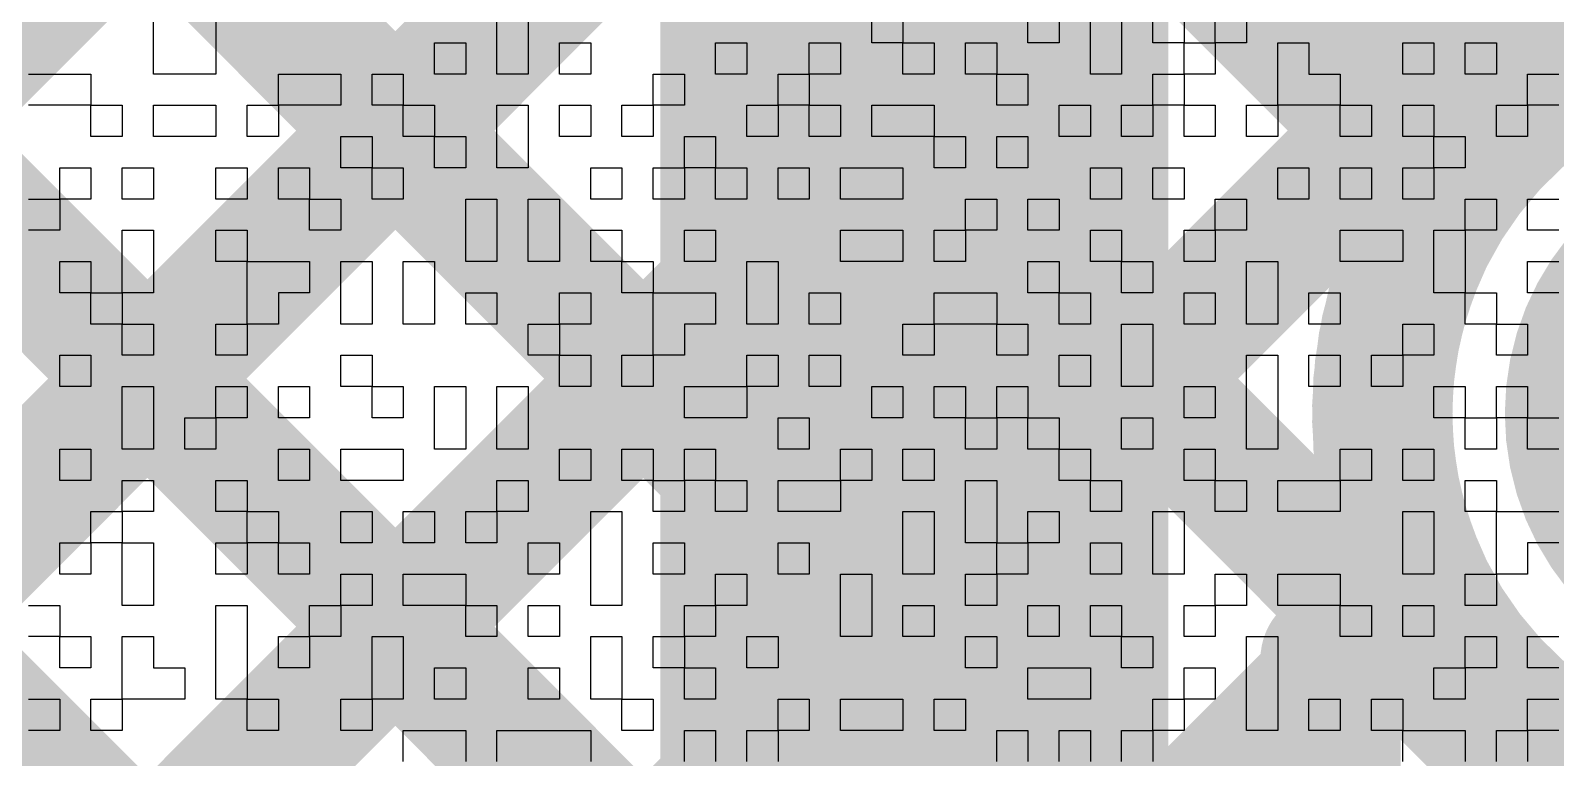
# Model space of a CAD drawing. Header units: millimetres. Extents: x 3.06 to 5.82, y 1.29 to 3.84.
# Drawn here: x 4.9431 to 5.0301, y 2.8634 to 2.9048 of the extents above; entities that cross this region are included whole.
import ezdxf

# ---------------------------------------------------------------- set-up
doc = ezdxf.new("R2010")
doc.units = ezdxf.units.MM
doc.header["$MEASUREMENT"] = 0
for name, color, linetype in [('BottomLayer', 5, 'Continuous'), ('BottomOverlay', 54, 'Continuous'), ('BottomSolder', 6, 'Continuous'), ('TopLayer', 1, 'Continuous'), ('TopSolder', 216, 'Continuous')]:
    doc.layers.add(name, color=color, linetype=linetype)

msp = doc.modelspace()

# ---------------------------------------------------------------- linework, layer by layer
at = {"layer": 'BottomLayer', "const_width": 0.008}
for points in [[(5.022, 2.891907), (5.022, 3.181)], [(4.919, 2.882532), (5.022, 2.985532)], [(4.916766, 2.852014), (5.022, 2.957248)], [(4.967918, 2.951679), (5.022, 2.897597)], [(4.954486, 2.936826), (5.043312, 2.848)], [(4.927028, 2.936), (5.015028, 2.848)], [(4.789, 2.695964), (5.022, 2.928964)], [(4.919, 2.915744), (4.986744, 2.848)], [(4.969321, 2.848), (5.022, 2.900679)], [(4.919, 2.887459), (4.957824, 2.848635)], [(4.997605, 2.848), (5.022533, 2.872928)]]:
    msp.add_lwpolyline(points, dxfattribs=at)
at = {"layer": 'BottomLayer', "const_width": 0.004}
for points in [[(5.02, 2.900679, 1), (5.024, 2.900679, 1)], [(5.02, 2.897597, 1), (5.024, 2.897597, 1)], [(5.02, 2.891907, 1), (5.024, 2.891907, 1)], [(5.02, 2.891907, 1), (5.024, 2.891907, 1)], [(5.020533, 2.872928, 1), (5.024533, 2.872928, 1)]]:
    msp.add_lwpolyline(points, format="xyb", close=True, dxfattribs=at)
at = {"layer": 'BottomLayer', "const_width": 0.008}
msp.add_lwpolyline([(5.065811, 2.883, -1.223773), (5.022, 2.891907)], format="xyb", dxfattribs=at)
at = {"layer": 'BottomOverlay'}
for p, q in [((4.950091, 2.904142), (4.950091, 2.905924)), ((4.953655, 2.905924), (4.953655, 2.904142)), ((4.96969, 2.904142), (4.96969, 2.905924)), ((4.971472, 2.905924), (4.971472, 2.904142)), ((4.991071, 2.904142), (4.991071, 2.905924)), ((4.992853, 2.905924), (4.992853, 2.904142)), ((4.99998, 2.904142), (4.99998, 2.905924)), ((5.001761, 2.905924), (5.001761, 2.904142)), ((5.003543, 2.904142), (5.003543, 2.905924)), ((5.005325, 2.905924), (5.005325, 2.904142)), ((5.007107, 2.904142), (5.007107, 2.905924)), ((5.008888, 2.905924), (5.008888, 2.904142)), ((5.01067, 2.904142), (5.01067, 2.905924)), ((5.012452, 2.905924), (5.012452, 2.904142)), ((4.950091, 2.902361), (4.950091, 2.904142)), ((4.953655, 2.904142), (4.953655, 2.902361)), ((4.966127, 2.902361), (4.966127, 2.904142)), ((4.966127, 2.904142), (4.967909, 2.904142)), ((4.967909, 2.904142), (4.967909, 2.902361)), ((4.96969, 2.902361), (4.96969, 2.904142)), ((4.971472, 2.904142), (4.971472, 2.902361)), ((4.973254, 2.902361), (4.973254, 2.904142)), ((4.973254, 2.904142), (4.975035, 2.904142)), ((4.975035, 2.904142), (4.975035, 2.902361)), ((4.982162, 2.902361), (4.982162, 2.904142)), ((4.982162, 2.904142), (4.983944, 2.904142)), ((4.983944, 2.904142), (4.983944, 2.902361)), ((4.987508, 2.902361), (4.987508, 2.904142)), ((4.987508, 2.904142), (4.989289, 2.904142)), ((4.989289, 2.904142), (4.989289, 2.902361)), ((4.992853, 2.904142), (4.991071, 2.904142)), ((4.992853, 2.902361), (4.992853, 2.904142)), ((4.992853, 2.904142), (4.994635, 2.904142)), ((4.994635, 2.904142), (4.994635, 2.902361)), ((4.996416, 2.902361), (4.996416, 2.904142)), ((4.996416, 2.904142), (4.998198, 2.904142)), ((4.998198, 2.904142), (4.998198, 2.902361)), ((5.001761, 2.904142), (4.99998, 2.904142)), ((5.003543, 2.902361), (5.003543, 2.904142)), ((5.005325, 2.904142), (5.005325, 2.902361)), ((5.008888, 2.904142), (5.007107, 2.904142)), ((5.008888, 2.902361), (5.008888, 2.904142)), ((5.008888, 2.904142), (5.01067, 2.904142)), ((5.012452, 2.904142), (5.01067, 2.904142)), ((5.01067, 2.904142), (5.01067, 2.902361)), ((5.014234, 2.902361), (5.014234, 2.904142)), ((5.014234, 2.904142), (5.016015, 2.904142)), ((5.016015, 2.904142), (5.016015, 2.902361)), ((5.021361, 2.902361), (5.021361, 2.904142)), ((5.021361, 2.904142), (5.023142, 2.904142)), ((5.023142, 2.904142), (5.023142, 2.902361)), ((5.024924, 2.902361), (5.024924, 2.904142)), ((5.024924, 2.904142), (5.026706, 2.904142)), ((5.026706, 2.904142), (5.026706, 2.902361)), ((4.942964, 2.902361), (4.946528, 2.902361)), ((4.946528, 2.902361), (4.946528, 2.900579)), ((4.953655, 2.902361), (4.950091, 2.902361)), ((4.957218, 2.900579), (4.957218, 2.902361)), ((4.957218, 2.902361), (4.960782, 2.902361)), ((4.960782, 2.902361), (4.960782, 2.900579)), ((4.962563, 2.900579), (4.962563, 2.902361)), ((4.962563, 2.902361), (4.964345, 2.902361)), ((4.964345, 2.902361), (4.964345, 2.900579)), ((4.967909, 2.902361), (4.966127, 2.902361)), ((4.971472, 2.902361), (4.96969, 2.902361)), ((4.975035, 2.902361), (4.973254, 2.902361)), ((4.978599, 2.900579), (4.978599, 2.902361)), ((4.978599, 2.902361), (4.980381, 2.902361)), ((4.980381, 2.902361), (4.980381, 2.900579)), ((4.983944, 2.902361), (4.982162, 2.902361)), ((4.985726, 2.900579), (4.985726, 2.902361)), ((4.985726, 2.902361), (4.987508, 2.902361)), ((4.989289, 2.902361), (4.987508, 2.902361)), ((4.987508, 2.902361), (4.987508, 2.900579)), ((4.994635, 2.902361), (4.992853, 2.902361)), ((4.998198, 2.902361), (4.996416, 2.902361)), ((4.998198, 2.900579), (4.998198, 2.902361)), ((4.998198, 2.902361), (4.99998, 2.902361)), ((4.99998, 2.902361), (4.99998, 2.900579)), ((5.005325, 2.902361), (5.003543, 2.902361)), ((5.007107, 2.900579), (5.007107, 2.902361)), ((5.007107, 2.902361), (5.008888, 2.902361)), ((5.01067, 2.902361), (5.008888, 2.902361)), ((5.008888, 2.902361), (5.008888, 2.900579)), ((5.014234, 2.900579), (5.014234, 2.902361)), ((5.016015, 2.902361), (5.017797, 2.902361)), ((5.017797, 2.902361), (5.017797, 2.900579)), ((5.023142, 2.902361), (5.021361, 2.902361)), ((5.026706, 2.902361), (5.024924, 2.902361)), ((5.028487, 2.900579), (5.028487, 2.902361)), ((5.028487, 2.902361), (5.030269, 2.902361)), ((4.946528, 2.900579), (4.942964, 2.900579)), ((4.946528, 2.898797), (4.946528, 2.900579)), ((4.946528, 2.900579), (4.948309, 2.900579)), ((4.948309, 2.900579), (4.948309, 2.898797)), ((4.950091, 2.898797), (4.950091, 2.900579)), ((4.950091, 2.900579), (4.953655, 2.900579)), ((4.953655, 2.900579), (4.953655, 2.898797)), ((4.955437, 2.898797), (4.955437, 2.900579)), ((4.955437, 2.900579), (4.957218, 2.900579)), ((4.960782, 2.900579), (4.957218, 2.900579)), ((4.957218, 2.900579), (4.957218, 2.898797)), ((4.964345, 2.900579), (4.962563, 2.900579)), ((4.964345, 2.898797), (4.964345, 2.900579)), ((4.964345, 2.900579), (4.966127, 2.900579)), ((4.966127, 2.900579), (4.966127, 2.898797)), ((4.96969, 2.898797), (4.96969, 2.900579)), ((4.96969, 2.900579), (4.971472, 2.900579)), ((4.971472, 2.900579), (4.971472, 2.898797)), ((4.973254, 2.898797), (4.973254, 2.900579)), ((4.973254, 2.900579), (4.975035, 2.900579)), ((4.975035, 2.900579), (4.975035, 2.898797)), ((4.976817, 2.898797), (4.976817, 2.900579)), ((4.976817, 2.900579), (4.978599, 2.900579)), ((4.980381, 2.900579), (4.978599, 2.900579)), ((4.978599, 2.900579), (4.978599, 2.898797)), ((4.983944, 2.898797), (4.983944, 2.900579)), ((4.983944, 2.900579), (4.985726, 2.900579)), ((4.987508, 2.900579), (4.985726, 2.900579)), ((4.985726, 2.900579), (4.985726, 2.898797)), ((4.987508, 2.898797), (4.987508, 2.900579)), ((4.987508, 2.900579), (4.989289, 2.900579)), ((4.989289, 2.900579), (4.989289, 2.898797)), ((4.991071, 2.898797), (4.991071, 2.900579)), ((4.991071, 2.900579), (4.994635, 2.900579)), ((4.994635, 2.900579), (4.994635, 2.898797)), ((4.99998, 2.900579), (4.998198, 2.900579)), ((5.001761, 2.898797), (5.001761, 2.900579)), ((5.001761, 2.900579), (5.003543, 2.900579)), ((5.003543, 2.900579), (5.003543, 2.898797)), ((5.005325, 2.898797), (5.005325, 2.900579)), ((5.005325, 2.900579), (5.007107, 2.900579)), ((5.008888, 2.900579), (5.007107, 2.900579)), ((5.007107, 2.900579), (5.007107, 2.898797)), ((5.008888, 2.898797), (5.008888, 2.900579)), ((5.008888, 2.900579), (5.01067, 2.900579)), ((5.01067, 2.900579), (5.01067, 2.898797)), ((5.012452, 2.898797), (5.012452, 2.900579)), ((5.012452, 2.900579), (5.014234, 2.900579)), ((5.017797, 2.900579), (5.014234, 2.900579)), ((5.014234, 2.900579), (5.014234, 2.898797)), ((5.017797, 2.898797), (5.017797, 2.900579)), ((5.017797, 2.900579), (5.019579, 2.900579)), ((5.019579, 2.900579), (5.019579, 2.898797)), ((5.021361, 2.898797), (5.021361, 2.900579)), ((5.021361, 2.900579), (5.023142, 2.900579)), ((5.023142, 2.900579), (5.023142, 2.898797)), ((5.026706, 2.898797), (5.026706, 2.900579)), ((5.026706, 2.900579), (5.028487, 2.900579)), ((5.030269, 2.900579), (5.028487, 2.900579)), ((5.028487, 2.900579), (5.028487, 2.898797)), ((4.948309, 2.898797), (4.946528, 2.898797)), ((4.953655, 2.898797), (4.950091, 2.898797)), ((4.957218, 2.898797), (4.955437, 2.898797)), ((4.960782, 2.897016), (4.960782, 2.898797)), ((4.960782, 2.898797), (4.962563, 2.898797)), ((4.962563, 2.898797), (4.962563, 2.897016)), ((4.966127, 2.898797), (4.964345, 2.898797)), ((4.966127, 2.897016), (4.966127, 2.898797)), ((4.966127, 2.898797), (4.967909, 2.898797)), ((4.967909, 2.898797), (4.967909, 2.897016)), ((4.96969, 2.897016), (4.96969, 2.898797)), ((4.971472, 2.898797), (4.971472, 2.897016)), ((4.975035, 2.898797), (4.973254, 2.898797)), ((4.978599, 2.898797), (4.976817, 2.898797)), ((4.980381, 2.897016), (4.980381, 2.898797)), ((4.980381, 2.898797), (4.982162, 2.898797)), ((4.982162, 2.898797), (4.982162, 2.897016)), ((4.985726, 2.898797), (4.983944, 2.898797)), ((4.989289, 2.898797), (4.987508, 2.898797)), ((4.994635, 2.898797), (4.991071, 2.898797)), ((4.994635, 2.897016), (4.994635, 2.898797)), ((4.994635, 2.898797), (4.996416, 2.898797)), ((4.996416, 2.898797), (4.996416, 2.897016)), ((4.998198, 2.897016), (4.998198, 2.898797)), ((4.998198, 2.898797), (4.99998, 2.898797)), ((4.99998, 2.898797), (4.99998, 2.897016)), ((5.003543, 2.898797), (5.001761, 2.898797)), ((5.007107, 2.898797), (5.005325, 2.898797)), ((5.01067, 2.898797), (5.008888, 2.898797)), ((5.014234, 2.898797), (5.012452, 2.898797)), ((5.019579, 2.898797), (5.017797, 2.898797)), ((5.023142, 2.898797), (5.021361, 2.898797)), ((5.023142, 2.897016), (5.023142, 2.898797)), ((5.023142, 2.898797), (5.024924, 2.898797)), ((5.024924, 2.898797), (5.024924, 2.897016)), ((5.028487, 2.898797), (5.026706, 2.898797)), ((4.944746, 2.895234), (4.944746, 2.897016)), ((4.944746, 2.897016), (4.946528, 2.897016)), ((4.946528, 2.897016), (4.946528, 2.895234)), ((4.948309, 2.895234), (4.948309, 2.897016)), ((4.948309, 2.897016), (4.950091, 2.897016)), ((4.950091, 2.897016), (4.950091, 2.895234)), ((4.953655, 2.895234), (4.953655, 2.897016)), ((4.953655, 2.897016), (4.955437, 2.897016)), ((4.955437, 2.897016), (4.955437, 2.895234)), ((4.957218, 2.895234), (4.957218, 2.897016)), ((4.957218, 2.897016), (4.959, 2.897016)), ((4.959, 2.897016), (4.959, 2.895234)), ((4.962563, 2.897016), (4.960782, 2.897016)), ((4.962563, 2.895234), (4.962563, 2.897016)), ((4.962563, 2.897016), (4.964345, 2.897016)), ((4.964345, 2.897016), (4.964345, 2.895234)), ((4.967909, 2.897016), (4.966127, 2.897016)), ((4.971472, 2.897016), (4.96969, 2.897016)), ((4.975035, 2.895234), (4.975035, 2.897016)), ((4.975035, 2.897016), (4.976817, 2.897016)), ((4.976817, 2.897016), (4.976817, 2.895234)), ((4.978599, 2.895234), (4.978599, 2.897016)), ((4.978599, 2.897016), (4.980381, 2.897016)), ((4.982162, 2.897016), (4.980381, 2.897016)), ((4.980381, 2.897016), (4.980381, 2.895234)), ((4.982162, 2.895234), (4.982162, 2.897016)), ((4.982162, 2.897016), (4.983944, 2.897016)), ((4.983944, 2.897016), (4.983944, 2.895234)), ((4.985726, 2.895234), (4.985726, 2.897016)), ((4.985726, 2.897016), (4.987508, 2.897016)), ((4.987508, 2.897016), (4.987508, 2.895234)), ((4.989289, 2.895234), (4.989289, 2.897016)), ((4.989289, 2.897016), (4.992853, 2.897016)), ((4.992853, 2.897016), (4.992853, 2.895234)), ((4.996416, 2.897016), (4.994635, 2.897016)), ((4.99998, 2.897016), (4.998198, 2.897016)), ((5.003543, 2.895234), (5.003543, 2.897016)), ((5.003543, 2.897016), (5.005325, 2.897016)), ((5.005325, 2.897016), (5.005325, 2.895234)), ((5.007107, 2.895234), (5.007107, 2.897016)), ((5.007107, 2.897016), (5.008888, 2.897016)), ((5.008888, 2.897016), (5.008888, 2.895234)), ((5.014234, 2.895234), (5.014234, 2.897016)), ((5.014234, 2.897016), (5.016015, 2.897016)), ((5.016015, 2.897016), (5.016015, 2.895234)), ((5.017797, 2.895234), (5.017797, 2.897016)), ((5.017797, 2.897016), (5.019579, 2.897016)), ((5.019579, 2.897016), (5.019579, 2.895234)), ((5.021361, 2.895234), (5.021361, 2.897016)), ((5.021361, 2.897016), (5.023142, 2.897016)), ((5.024924, 2.897016), (5.023142, 2.897016)), ((5.023142, 2.897016), (5.023142, 2.895234)), ((4.942964, 2.895234), (4.944746, 2.895234)), ((4.946528, 2.895234), (4.944746, 2.895234)), ((4.944746, 2.895234), (4.944746, 2.893452)), ((4.950091, 2.895234), (4.948309, 2.895234)), ((4.955437, 2.895234), (4.953655, 2.895234)), ((4.959, 2.895234), (4.957218, 2.895234)), ((4.959, 2.893452), (4.959, 2.895234)), ((4.959, 2.895234), (4.960782, 2.895234)), ((4.960782, 2.895234), (4.960782, 2.893452)), ((4.964345, 2.895234), (4.962563, 2.895234)), ((4.967909, 2.893452), (4.967909, 2.895234)), ((4.967909, 2.895234), (4.96969, 2.895234)), ((4.96969, 2.895234), (4.96969, 2.893452)), ((4.971472, 2.893452), (4.971472, 2.895234)), ((4.971472, 2.895234), (4.973254, 2.895234)), ((4.973254, 2.895234), (4.973254, 2.893452)), ((4.976817, 2.895234), (4.975035, 2.895234)), ((4.980381, 2.895234), (4.978599, 2.895234)), ((4.983944, 2.895234), (4.982162, 2.895234)), ((4.987508, 2.895234), (4.985726, 2.895234)), ((4.992853, 2.895234), (4.989289, 2.895234)), ((4.996416, 2.893452), (4.996416, 2.895234)), ((4.996416, 2.895234), (4.998198, 2.895234)), ((4.998198, 2.895234), (4.998198, 2.893452)), ((4.99998, 2.893452), (4.99998, 2.895234)), ((4.99998, 2.895234), (5.001761, 2.895234)), ((5.001761, 2.895234), (5.001761, 2.893452)), ((5.005325, 2.895234), (5.003543, 2.895234)), ((5.008888, 2.895234), (5.007107, 2.895234)), ((5.01067, 2.893452), (5.01067, 2.895234)), ((5.01067, 2.895234), (5.012452, 2.895234)), ((5.012452, 2.895234), (5.012452, 2.893452)), ((5.016015, 2.895234), (5.014234, 2.895234)), ((5.019579, 2.895234), (5.017797, 2.895234)), ((5.023142, 2.895234), (5.021361, 2.895234)), ((5.024924, 2.893452), (5.024924, 2.895234)), ((5.024924, 2.895234), (5.026706, 2.895234)), ((5.026706, 2.895234), (5.026706, 2.893452)), ((5.028487, 2.893452), (5.028487, 2.895234)), ((5.028487, 2.895234), (5.030269, 2.895234)), ((4.944746, 2.893452), (4.942964, 2.893452)), ((4.948309, 2.89167), (4.948309, 2.893452)), ((4.948309, 2.893452), (4.950091, 2.893452)), ((4.950091, 2.893452), (4.950091, 2.89167)), ((4.953655, 2.89167), (4.953655, 2.893452)), ((4.953655, 2.893452), (4.955437, 2.893452)), ((4.955437, 2.893452), (4.955437, 2.89167)), ((4.960782, 2.893452), (4.959, 2.893452)), ((4.967909, 2.89167), (4.967909, 2.893452)), ((4.96969, 2.893452), (4.96969, 2.89167)), ((4.971472, 2.89167), (4.971472, 2.893452)), ((4.973254, 2.893452), (4.973254, 2.89167)), ((4.975035, 2.89167), (4.975035, 2.893452)), ((4.975035, 2.893452), (4.976817, 2.893452)), ((4.976817, 2.893452), (4.976817, 2.89167)), ((4.980381, 2.89167), (4.980381, 2.893452)), ((4.980381, 2.893452), (4.982162, 2.893452)), ((4.982162, 2.893452), (4.982162, 2.89167)), ((4.989289, 2.89167), (4.989289, 2.893452)), ((4.989289, 2.893452), (4.992853, 2.893452)), ((4.992853, 2.893452), (4.992853, 2.89167)), ((4.994635, 2.89167), (4.994635, 2.893452)), ((4.994635, 2.893452), (4.996416, 2.893452)), ((4.998198, 2.893452), (4.996416, 2.893452)), ((4.996416, 2.893452), (4.996416, 2.89167)), ((5.001761, 2.893452), (4.99998, 2.893452)), ((5.003543, 2.89167), (5.003543, 2.893452)), ((5.003543, 2.893452), (5.005325, 2.893452)), ((5.005325, 2.893452), (5.005325, 2.89167)), ((5.008888, 2.89167), (5.008888, 2.893452)), ((5.008888, 2.893452), (5.01067, 2.893452)), ((5.012452, 2.893452), (5.01067, 2.893452)), ((5.01067, 2.893452), (5.01067, 2.89167)), ((5.017797, 2.89167), (5.017797, 2.893452)), ((5.017797, 2.893452), (5.021361, 2.893452)), ((5.021361, 2.893452), (5.021361, 2.89167)), ((5.023142, 2.89167), (5.023142, 2.893452)), ((5.023142, 2.893452), (5.024924, 2.893452)), ((5.026706, 2.893452), (5.024924, 2.893452)), ((5.024924, 2.893452), (5.024924, 2.89167)), ((5.030269, 2.893452), (5.028487, 2.893452)), ((4.944746, 2.889889), (4.944746, 2.89167)), ((4.944746, 2.89167), (4.946528, 2.89167)), ((4.946528, 2.89167), (4.946528, 2.889889)), ((4.948309, 2.889889), (4.948309, 2.89167)), ((4.950091, 2.89167), (4.950091, 2.889889)), ((4.955437, 2.89167), (4.953655, 2.89167)), ((4.955437, 2.889889), (4.955437, 2.89167)), ((4.955437, 2.89167), (4.959, 2.89167)), ((4.959, 2.89167), (4.959, 2.889889)), ((4.960782, 2.889889), (4.960782, 2.89167)), ((4.960782, 2.89167), (4.962563, 2.89167)), ((4.962563, 2.89167), (4.962563, 2.889889)), ((4.964345, 2.889889), (4.964345, 2.89167)), ((4.964345, 2.89167), (4.966127, 2.89167)), ((4.966127, 2.89167), (4.966127, 2.889889)), ((4.96969, 2.89167), (4.967909, 2.89167)), ((4.973254, 2.89167), (4.971472, 2.89167)), ((4.976817, 2.89167), (4.975035, 2.89167)), ((4.976817, 2.889889), (4.976817, 2.89167)), ((4.976817, 2.89167), (4.978599, 2.89167)), ((4.978599, 2.89167), (4.978599, 2.889889)), ((4.982162, 2.89167), (4.980381, 2.89167)), ((4.983944, 2.889889), (4.983944, 2.89167)), ((4.983944, 2.89167), (4.985726, 2.89167)), ((4.985726, 2.89167), (4.985726, 2.889889)), ((4.992853, 2.89167), (4.989289, 2.89167)), ((4.996416, 2.89167), (4.994635, 2.89167)), ((4.99998, 2.889889), (4.99998, 2.89167)), ((4.99998, 2.89167), (5.001761, 2.89167)), ((5.001761, 2.89167), (5.001761, 2.889889)), ((5.005325, 2.89167), (5.003543, 2.89167)), ((5.005325, 2.889889), (5.005325, 2.89167)), ((5.005325, 2.89167), (5.007107, 2.89167)), ((5.007107, 2.89167), (5.007107, 2.889889)), ((5.01067, 2.89167), (5.008888, 2.89167)), ((5.012452, 2.889889), (5.012452, 2.89167)), ((5.012452, 2.89167), (5.014234, 2.89167)), ((5.014234, 2.89167), (5.014234, 2.889889)), ((5.021361, 2.89167), (5.017797, 2.89167)), ((5.023142, 2.889889), (5.023142, 2.89167)), ((5.024924, 2.89167), (5.024924, 2.889889)), ((5.028487, 2.889889), (5.028487, 2.89167)), ((5.028487, 2.89167), (5.030269, 2.89167)), ((4.946528, 2.889889), (4.944746, 2.889889)), ((4.946528, 2.888107), (4.946528, 2.889889)), ((4.946528, 2.889889), (4.948309, 2.889889)), ((4.950091, 2.889889), (4.948309, 2.889889)), ((4.948309, 2.889889), (4.948309, 2.888107)), ((4.955437, 2.888107), (4.955437, 2.889889)), ((4.959, 2.889889), (4.957218, 2.889889)), ((4.957218, 2.889889), (4.957218, 2.888107)), ((4.960782, 2.888107), (4.960782, 2.889889)), ((4.962563, 2.889889), (4.962563, 2.888107)), ((4.964345, 2.888107), (4.964345, 2.889889)), ((4.966127, 2.889889), (4.966127, 2.888107)), ((4.967909, 2.888107), (4.967909, 2.889889)), ((4.967909, 2.889889), (4.96969, 2.889889)), ((4.96969, 2.889889), (4.96969, 2.888107)), ((4.973254, 2.888107), (4.973254, 2.889889)), ((4.973254, 2.889889), (4.975035, 2.889889)), ((4.975035, 2.889889), (4.975035, 2.888107)), ((4.978599, 2.889889), (4.976817, 2.889889)), ((4.978599, 2.888107), (4.978599, 2.889889)), ((4.978599, 2.889889), (4.982162, 2.889889)), ((4.982162, 2.889889), (4.982162, 2.888107)), ((4.983944, 2.888107), (4.983944, 2.889889)), ((4.985726, 2.889889), (4.985726, 2.888107)), ((4.987508, 2.888107), (4.987508, 2.889889)), ((4.987508, 2.889889), (4.989289, 2.889889)), ((4.989289, 2.889889), (4.989289, 2.888107)), ((4.994635, 2.888107), (4.994635, 2.889889)), ((4.994635, 2.889889), (4.998198, 2.889889)), ((4.998198, 2.889889), (4.998198, 2.888107)), ((5.001761, 2.889889), (4.99998, 2.889889)), ((5.001761, 2.888107), (5.001761, 2.889889)), ((5.001761, 2.889889), (5.003543, 2.889889)), ((5.003543, 2.889889), (5.003543, 2.888107)), ((5.007107, 2.889889), (5.005325, 2.889889)), ((5.008888, 2.888107), (5.008888, 2.889889)), ((5.008888, 2.889889), (5.01067, 2.889889)), ((5.01067, 2.889889), (5.01067, 2.888107)), ((5.012452, 2.888107), (5.012452, 2.889889)), ((5.014234, 2.889889), (5.014234, 2.888107)), ((5.016015, 2.888107), (5.016015, 2.889889)), ((5.016015, 2.889889), (5.017797, 2.889889)), ((5.017797, 2.889889), (5.017797, 2.888107)), ((5.024924, 2.889889), (5.023142, 2.889889)), ((5.024924, 2.888107), (5.024924, 2.889889)), ((5.024924, 2.889889), (5.026706, 2.889889)), ((5.026706, 2.889889), (5.026706, 2.888107)), ((5.030269, 2.889889), (5.028487, 2.889889)), ((4.948309, 2.888107), (4.946528, 2.888107)), ((4.948309, 2.886325), (4.948309, 2.888107)), ((4.948309, 2.888107), (4.950091, 2.888107)), ((4.950091, 2.888107), (4.950091, 2.886325)), ((4.953655, 2.886325), (4.953655, 2.888107)), ((4.953655, 2.888107), (4.955437, 2.888107)), ((4.957218, 2.888107), (4.955437, 2.888107)), ((4.955437, 2.888107), (4.955437, 2.886325)), ((4.962563, 2.888107), (4.960782, 2.888107)), ((4.966127, 2.888107), (4.964345, 2.888107)), ((4.96969, 2.888107), (4.967909, 2.888107)), ((4.971472, 2.886325), (4.971472, 2.888107)), ((4.971472, 2.888107), (4.973254, 2.888107)), ((4.975035, 2.888107), (4.973254, 2.888107)), ((4.973254, 2.888107), (4.973254, 2.886325)), ((4.978599, 2.886325), (4.978599, 2.888107)), ((4.982162, 2.888107), (4.980381, 2.888107)), ((4.980381, 2.888107), (4.980381, 2.886325)), ((4.985726, 2.888107), (4.983944, 2.888107)), ((4.989289, 2.888107), (4.987508, 2.888107)), ((4.992853, 2.886325), (4.992853, 2.888107)), ((4.992853, 2.888107), (4.994635, 2.888107)), ((4.998198, 2.888107), (4.994635, 2.888107)), ((4.994635, 2.888107), (4.994635, 2.886325)), ((4.998198, 2.886325), (4.998198, 2.888107)), ((4.998198, 2.888107), (4.99998, 2.888107)), ((4.99998, 2.888107), (4.99998, 2.886325)), ((5.003543, 2.888107), (5.001761, 2.888107)), ((5.005325, 2.886325), (5.005325, 2.888107)), ((5.005325, 2.888107), (5.007107, 2.888107)), ((5.007107, 2.888107), (5.007107, 2.886325)), ((5.01067, 2.888107), (5.008888, 2.888107)), ((5.014234, 2.888107), (5.012452, 2.888107)), ((5.017797, 2.888107), (5.016015, 2.888107)), ((5.021361, 2.886325), (5.021361, 2.888107)), ((5.021361, 2.888107), (5.023142, 2.888107)), ((5.023142, 2.888107), (5.023142, 2.886325)), ((5.026706, 2.888107), (5.024924, 2.888107)), ((5.026706, 2.886325), (5.026706, 2.888107)), ((5.026706, 2.888107), (5.028487, 2.888107)), ((5.028487, 2.888107), (5.028487, 2.886325)), ((4.944746, 2.884543), (4.944746, 2.886325)), ((4.944746, 2.886325), (4.946528, 2.886325)), ((4.946528, 2.886325), (4.946528, 2.884543)), ((4.950091, 2.886325), (4.948309, 2.886325)), ((4.955437, 2.886325), (4.953655, 2.886325)), ((4.960782, 2.884543), (4.960782, 2.886325)), ((4.960782, 2.886325), (4.962563, 2.886325)), ((4.962563, 2.886325), (4.962563, 2.884543)), ((4.973254, 2.886325), (4.971472, 2.886325)), ((4.973254, 2.884543), (4.973254, 2.886325)), ((4.973254, 2.886325), (4.975035, 2.886325)), ((4.975035, 2.886325), (4.975035, 2.884543)), ((4.976817, 2.884543), (4.976817, 2.886325)), ((4.976817, 2.886325), (4.978599, 2.886325)), ((4.980381, 2.886325), (4.978599, 2.886325)), ((4.978599, 2.886325), (4.978599, 2.884543)), ((4.983944, 2.884543), (4.983944, 2.886325)), ((4.983944, 2.886325), (4.985726, 2.886325)), ((4.985726, 2.886325), (4.985726, 2.884543)), ((4.987508, 2.884543), (4.987508, 2.886325)), ((4.987508, 2.886325), (4.989289, 2.886325)), ((4.989289, 2.886325), (4.989289, 2.884543)), ((4.994635, 2.886325), (4.992853, 2.886325)), ((4.99998, 2.886325), (4.998198, 2.886325)), ((5.001761, 2.884543), (5.001761, 2.886325)), ((5.001761, 2.886325), (5.003543, 2.886325)), ((5.003543, 2.886325), (5.003543, 2.884543)), ((5.005325, 2.884543), (5.005325, 2.886325)), ((5.007107, 2.886325), (5.007107, 2.884543)), ((5.012452, 2.884543), (5.012452, 2.886325)), ((5.012452, 2.886325), (5.014234, 2.886325)), ((5.014234, 2.886325), (5.014234, 2.884543)), ((5.016015, 2.884543), (5.016015, 2.886325)), ((5.016015, 2.886325), (5.017797, 2.886325)), ((5.017797, 2.886325), (5.017797, 2.884543)), ((5.019579, 2.884543), (5.019579, 2.886325)), ((5.019579, 2.886325), (5.021361, 2.886325)), ((5.023142, 2.886325), (5.021361, 2.886325)), ((5.021361, 2.886325), (5.021361, 2.884543)), ((5.028487, 2.886325), (5.026706, 2.886325)), ((4.946528, 2.884543), (4.944746, 2.884543)), ((4.948309, 2.882762), (4.948309, 2.884543)), ((4.948309, 2.884543), (4.950091, 2.884543)), ((4.950091, 2.884543), (4.950091, 2.882762)), ((4.953655, 2.882762), (4.953655, 2.884543)), ((4.953655, 2.884543), (4.955437, 2.884543)), ((4.955437, 2.884543), (4.955437, 2.882762)), ((4.957218, 2.882762), (4.957218, 2.884543)), ((4.957218, 2.884543), (4.959, 2.884543)), ((4.959, 2.884543), (4.959, 2.882762)), ((4.962563, 2.884543), (4.960782, 2.884543)), ((4.962563, 2.882762), (4.962563, 2.884543)), ((4.962563, 2.884543), (4.964345, 2.884543)), ((4.964345, 2.884543), (4.964345, 2.882762)), ((4.966127, 2.882762), (4.966127, 2.884543)), ((4.966127, 2.884543), (4.967909, 2.884543)), ((4.967909, 2.884543), (4.967909, 2.882762)), ((4.96969, 2.882762), (4.96969, 2.884543)), ((4.96969, 2.884543), (4.971472, 2.884543)), ((4.971472, 2.884543), (4.971472, 2.882762)), ((4.975035, 2.884543), (4.973254, 2.884543)), ((4.978599, 2.884543), (4.976817, 2.884543)), ((4.980381, 2.882762), (4.980381, 2.884543)), ((4.980381, 2.884543), (4.983944, 2.884543)), ((4.985726, 2.884543), (4.983944, 2.884543)), ((4.983944, 2.884543), (4.983944, 2.882762)), ((4.989289, 2.884543), (4.987508, 2.884543)), ((4.991071, 2.882762), (4.991071, 2.884543)), ((4.991071, 2.884543), (4.992853, 2.884543)), ((4.992853, 2.884543), (4.992853, 2.882762)), ((4.994635, 2.882762), (4.994635, 2.884543)), ((4.994635, 2.884543), (4.996416, 2.884543)), ((4.996416, 2.884543), (4.996416, 2.882762)), ((4.998198, 2.882762), (4.998198, 2.884543)), ((4.998198, 2.884543), (4.99998, 2.884543)), ((4.99998, 2.884543), (4.99998, 2.882762)), ((5.003543, 2.884543), (5.001761, 2.884543)), ((5.007107, 2.884543), (5.005325, 2.884543)), ((5.008888, 2.882762), (5.008888, 2.884543)), ((5.008888, 2.884543), (5.01067, 2.884543)), ((5.01067, 2.884543), (5.01067, 2.882762)), ((5.012452, 2.882762), (5.012452, 2.884543)), ((5.014234, 2.884543), (5.014234, 2.882762)), ((5.017797, 2.884543), (5.016015, 2.884543)), ((5.021361, 2.884543), (5.019579, 2.884543)), ((5.023142, 2.882762), (5.023142, 2.884543)), ((5.023142, 2.884543), (5.024924, 2.884543)), ((5.024924, 2.884543), (5.024924, 2.882762)), ((5.026706, 2.882762), (5.026706, 2.884543)), ((5.026706, 2.884543), (5.028487, 2.884543)), ((5.028487, 2.884543), (5.028487, 2.882762)), ((4.948309, 2.88098), (4.948309, 2.882762)), ((4.950091, 2.882762), (4.950091, 2.88098)), ((4.951873, 2.88098), (4.951873, 2.882762)), ((4.951873, 2.882762), (4.953655, 2.882762)), ((4.955437, 2.882762), (4.953655, 2.882762)), ((4.953655, 2.882762), (4.953655, 2.88098)), ((4.959, 2.882762), (4.957218, 2.882762)), ((4.964345, 2.882762), (4.962563, 2.882762)), ((4.966127, 2.88098), (4.966127, 2.882762)), ((4.967909, 2.882762), (4.967909, 2.88098)), ((4.96969, 2.88098), (4.96969, 2.882762)), ((4.971472, 2.882762), (4.971472, 2.88098)), ((4.983944, 2.882762), (4.980381, 2.882762)), ((4.985726, 2.88098), (4.985726, 2.882762)), ((4.985726, 2.882762), (4.987508, 2.882762)), ((4.987508, 2.882762), (4.987508, 2.88098)), ((4.992853, 2.882762), (4.991071, 2.882762)), ((4.996416, 2.882762), (4.994635, 2.882762)), ((4.996416, 2.88098), (4.996416, 2.882762)), ((4.996416, 2.882762), (4.998198, 2.882762)), ((4.99998, 2.882762), (4.998198, 2.882762)), ((4.998198, 2.882762), (4.998198, 2.88098)), ((4.99998, 2.88098), (4.99998, 2.882762)), ((4.99998, 2.882762), (5.001761, 2.882762)), ((5.001761, 2.882762), (5.001761, 2.88098)), ((5.005325, 2.88098), (5.005325, 2.882762)), ((5.005325, 2.882762), (5.007107, 2.882762)), ((5.007107, 2.882762), (5.007107, 2.88098)), ((5.01067, 2.882762), (5.008888, 2.882762)), ((5.012452, 2.88098), (5.012452, 2.882762)), ((5.014234, 2.882762), (5.014234, 2.88098)), ((5.024924, 2.882762), (5.023142, 2.882762)), ((5.024924, 2.88098), (5.024924, 2.882762)), ((5.024924, 2.882762), (5.026706, 2.882762)), ((5.028487, 2.882762), (5.026706, 2.882762)), ((5.026706, 2.882762), (5.026706, 2.88098)), ((5.028487, 2.88098), (5.028487, 2.882762)), ((5.028487, 2.882762), (5.030269, 2.882762)), ((4.944746, 2.879198), (4.944746, 2.88098)), ((4.944746, 2.88098), (4.946528, 2.88098)), ((4.946528, 2.88098), (4.946528, 2.879198)), ((4.950091, 2.88098), (4.948309, 2.88098)), ((4.953655, 2.88098), (4.951873, 2.88098)), ((4.957218, 2.879198), (4.957218, 2.88098)), ((4.957218, 2.88098), (4.959, 2.88098)), ((4.959, 2.88098), (4.959, 2.879198)), ((4.960782, 2.879198), (4.960782, 2.88098)), ((4.960782, 2.88098), (4.964345, 2.88098)), ((4.964345, 2.88098), (4.964345, 2.879198)), ((4.967909, 2.88098), (4.966127, 2.88098)), ((4.971472, 2.88098), (4.96969, 2.88098)), ((4.973254, 2.879198), (4.973254, 2.88098)), ((4.973254, 2.88098), (4.975035, 2.88098)), ((4.975035, 2.88098), (4.975035, 2.879198)), ((4.976817, 2.879198), (4.976817, 2.88098)), ((4.976817, 2.88098), (4.978599, 2.88098)), ((4.978599, 2.88098), (4.978599, 2.879198)), ((4.980381, 2.879198), (4.980381, 2.88098)), ((4.980381, 2.88098), (4.982162, 2.88098)), ((4.982162, 2.88098), (4.982162, 2.879198)), ((4.987508, 2.88098), (4.985726, 2.88098)), ((4.989289, 2.879198), (4.989289, 2.88098)), ((4.989289, 2.88098), (4.991071, 2.88098)), ((4.991071, 2.88098), (4.991071, 2.879198)), ((4.992853, 2.879198), (4.992853, 2.88098)), ((4.992853, 2.88098), (4.994635, 2.88098)), ((4.994635, 2.88098), (4.994635, 2.879198)), ((4.998198, 2.88098), (4.996416, 2.88098)), ((5.001761, 2.88098), (4.99998, 2.88098)), ((5.001761, 2.879198), (5.001761, 2.88098)), ((5.001761, 2.88098), (5.003543, 2.88098)), ((5.003543, 2.88098), (5.003543, 2.879198)), ((5.007107, 2.88098), (5.005325, 2.88098)), ((5.008888, 2.879198), (5.008888, 2.88098)), ((5.008888, 2.88098), (5.01067, 2.88098)), ((5.01067, 2.88098), (5.01067, 2.879198)), ((5.014234, 2.88098), (5.012452, 2.88098)), ((5.017797, 2.879198), (5.017797, 2.88098)), ((5.017797, 2.88098), (5.019579, 2.88098)), ((5.019579, 2.88098), (5.019579, 2.879198)), ((5.021361, 2.879198), (5.021361, 2.88098)), ((5.021361, 2.88098), (5.023142, 2.88098)), ((5.023142, 2.88098), (5.023142, 2.879198)), ((5.026706, 2.88098), (5.024924, 2.88098)), ((5.030269, 2.88098), (5.028487, 2.88098)), ((4.946528, 2.879198), (4.944746, 2.879198)), ((4.948309, 2.877416), (4.948309, 2.879198)), ((4.948309, 2.879198), (4.950091, 2.879198)), ((4.950091, 2.879198), (4.950091, 2.877416)), ((4.953655, 2.877416), (4.953655, 2.879198)), ((4.953655, 2.879198), (4.955437, 2.879198)), ((4.955437, 2.879198), (4.955437, 2.877416)), ((4.959, 2.879198), (4.957218, 2.879198)), ((4.964345, 2.879198), (4.960782, 2.879198)), ((4.96969, 2.877416), (4.96969, 2.879198)), ((4.96969, 2.879198), (4.971472, 2.879198)), ((4.971472, 2.879198), (4.971472, 2.877416)), ((4.975035, 2.879198), (4.973254, 2.879198)), ((4.978599, 2.879198), (4.976817, 2.879198)), ((4.978599, 2.877416), (4.978599, 2.879198)), ((4.978599, 2.879198), (4.980381, 2.879198)), ((4.982162, 2.879198), (4.980381, 2.879198)), ((4.980381, 2.879198), (4.980381, 2.877416)), ((4.982162, 2.877416), (4.982162, 2.879198)), ((4.982162, 2.879198), (4.983944, 2.879198)), ((4.983944, 2.879198), (4.983944, 2.877416)), ((4.985726, 2.877416), (4.985726, 2.879198)), ((4.985726, 2.879198), (4.989289, 2.879198)), ((4.991071, 2.879198), (4.989289, 2.879198)), ((4.989289, 2.879198), (4.989289, 2.877416)), ((4.994635, 2.879198), (4.992853, 2.879198)), ((4.996416, 2.877416), (4.996416, 2.879198)), ((4.996416, 2.879198), (4.998198, 2.879198)), ((4.998198, 2.879198), (4.998198, 2.877416)), ((5.003543, 2.879198), (5.001761, 2.879198)), ((5.003543, 2.877416), (5.003543, 2.879198)), ((5.003543, 2.879198), (5.005325, 2.879198)), ((5.005325, 2.879198), (5.005325, 2.877416)), ((5.01067, 2.879198), (5.008888, 2.879198)), ((5.01067, 2.877416), (5.01067, 2.879198)), ((5.01067, 2.879198), (5.012452, 2.879198)), ((5.012452, 2.879198), (5.012452, 2.877416)), ((5.014234, 2.877416), (5.014234, 2.879198)), ((5.014234, 2.879198), (5.017797, 2.879198)), ((5.019579, 2.879198), (5.017797, 2.879198)), ((5.017797, 2.879198), (5.017797, 2.877416)), ((5.023142, 2.879198), (5.021361, 2.879198)), ((5.024924, 2.877416), (5.024924, 2.879198)), ((5.024924, 2.879198), (5.026706, 2.879198)), ((5.026706, 2.879198), (5.026706, 2.877416)), ((4.946528, 2.875635), (4.946528, 2.877416)), ((4.946528, 2.877416), (4.948309, 2.877416)), ((4.950091, 2.877416), (4.948309, 2.877416)), ((4.948309, 2.877416), (4.948309, 2.875635)), ((4.955437, 2.877416), (4.953655, 2.877416)), ((4.955437, 2.875635), (4.955437, 2.877416)), ((4.955437, 2.877416), (4.957218, 2.877416)), ((4.957218, 2.877416), (4.957218, 2.875635)), ((4.960782, 2.875635), (4.960782, 2.877416)), ((4.960782, 2.877416), (4.962563, 2.877416)), ((4.962563, 2.877416), (4.962563, 2.875635)), ((4.964345, 2.875635), (4.964345, 2.877416)), ((4.964345, 2.877416), (4.966127, 2.877416)), ((4.966127, 2.877416), (4.966127, 2.875635)), ((4.967909, 2.875635), (4.967909, 2.877416)), ((4.967909, 2.877416), (4.96969, 2.877416)), ((4.971472, 2.877416), (4.96969, 2.877416)), ((4.96969, 2.877416), (4.96969, 2.875635)), ((4.975035, 2.875635), (4.975035, 2.877416)), ((4.975035, 2.877416), (4.976817, 2.877416)), ((4.976817, 2.877416), (4.976817, 2.875635)), ((4.980381, 2.877416), (4.978599, 2.877416)), ((4.983944, 2.877416), (4.982162, 2.877416)), ((4.989289, 2.877416), (4.985726, 2.877416)), ((4.992853, 2.875635), (4.992853, 2.877416)), ((4.992853, 2.877416), (4.994635, 2.877416)), ((4.994635, 2.877416), (4.994635, 2.875635)), ((4.996416, 2.875635), (4.996416, 2.877416)), ((4.998198, 2.877416), (4.998198, 2.875635)), ((4.99998, 2.875635), (4.99998, 2.877416)), ((4.99998, 2.877416), (5.001761, 2.877416)), ((5.001761, 2.877416), (5.001761, 2.875635)), ((5.005325, 2.877416), (5.003543, 2.877416)), ((5.007107, 2.875635), (5.007107, 2.877416)), ((5.007107, 2.877416), (5.008888, 2.877416)), ((5.008888, 2.877416), (5.008888, 2.875635)), ((5.012452, 2.877416), (5.01067, 2.877416)), ((5.017797, 2.877416), (5.014234, 2.877416)), ((5.021361, 2.875635), (5.021361, 2.877416)), ((5.021361, 2.877416), (5.023142, 2.877416)), ((5.023142, 2.877416), (5.023142, 2.875635)), ((5.026706, 2.877416), (5.024924, 2.877416)), ((5.026706, 2.875635), (5.026706, 2.877416)), ((5.026706, 2.877416), (5.030269, 2.877416)), ((4.944746, 2.873853), (4.944746, 2.875635)), ((4.944746, 2.875635), (4.946528, 2.875635)), ((4.948309, 2.875635), (4.946528, 2.875635)), ((4.946528, 2.875635), (4.946528, 2.873853)), ((4.948309, 2.873853), (4.948309, 2.875635)), ((4.948309, 2.875635), (4.950091, 2.875635)), ((4.950091, 2.875635), (4.950091, 2.873853)), ((4.953655, 2.873853), (4.953655, 2.875635)), ((4.953655, 2.875635), (4.955437, 2.875635)), ((4.957218, 2.875635), (4.955437, 2.875635)), ((4.955437, 2.875635), (4.955437, 2.873853)), ((4.957218, 2.873853), (4.957218, 2.875635)), ((4.957218, 2.875635), (4.959, 2.875635)), ((4.959, 2.875635), (4.959, 2.873853)), ((4.962563, 2.875635), (4.960782, 2.875635)), ((4.966127, 2.875635), (4.964345, 2.875635)), ((4.96969, 2.875635), (4.967909, 2.875635)), ((4.971472, 2.873853), (4.971472, 2.875635)), ((4.971472, 2.875635), (4.973254, 2.875635)), ((4.973254, 2.875635), (4.973254, 2.873853)), ((4.975035, 2.873853), (4.975035, 2.875635)), ((4.976817, 2.875635), (4.976817, 2.873853)), ((4.978599, 2.873853), (4.978599, 2.875635)), ((4.978599, 2.875635), (4.980381, 2.875635)), ((4.980381, 2.875635), (4.980381, 2.873853)), ((4.985726, 2.873853), (4.985726, 2.875635)), ((4.985726, 2.875635), (4.987508, 2.875635)), ((4.987508, 2.875635), (4.987508, 2.873853)), ((4.992853, 2.873853), (4.992853, 2.875635)), ((4.994635, 2.875635), (4.994635, 2.873853)), ((4.998198, 2.875635), (4.996416, 2.875635)), ((4.998198, 2.873853), (4.998198, 2.875635)), ((4.998198, 2.875635), (4.99998, 2.875635)), ((5.001761, 2.875635), (4.99998, 2.875635)), ((4.99998, 2.875635), (4.99998, 2.873853)), ((5.003543, 2.873853), (5.003543, 2.875635)), ((5.003543, 2.875635), (5.005325, 2.875635)), ((5.005325, 2.875635), (5.005325, 2.873853)), ((5.007107, 2.873853), (5.007107, 2.875635)), ((5.008888, 2.875635), (5.008888, 2.873853)), ((5.021361, 2.873853), (5.021361, 2.875635)), ((5.023142, 2.875635), (5.023142, 2.873853)), ((5.026706, 2.873853), (5.026706, 2.875635)), ((5.030269, 2.875635), (5.028487, 2.875635)), ((5.028487, 2.875635), (5.028487, 2.873853)), ((4.946528, 2.873853), (4.944746, 2.873853)), ((4.948309, 2.872071), (4.948309, 2.873853)), ((4.950091, 2.873853), (4.950091, 2.872071)), ((4.955437, 2.873853), (4.953655, 2.873853)), ((4.959, 2.873853), (4.957218, 2.873853)), ((4.960782, 2.872071), (4.960782, 2.873853)), ((4.960782, 2.873853), (4.962563, 2.873853)), ((4.962563, 2.873853), (4.962563, 2.872071)), ((4.964345, 2.872071), (4.964345, 2.873853)), ((4.964345, 2.873853), (4.967909, 2.873853)), ((4.967909, 2.873853), (4.967909, 2.872071)), ((4.973254, 2.873853), (4.971472, 2.873853)), ((4.975035, 2.872071), (4.975035, 2.873853)), ((4.976817, 2.873853), (4.976817, 2.872071)), ((4.980381, 2.873853), (4.978599, 2.873853)), ((4.982162, 2.872071), (4.982162, 2.873853)), ((4.982162, 2.873853), (4.983944, 2.873853)), ((4.983944, 2.873853), (4.983944, 2.872071)), ((4.987508, 2.873853), (4.985726, 2.873853)), ((4.989289, 2.872071), (4.989289, 2.873853)), ((4.989289, 2.873853), (4.991071, 2.873853)), ((4.991071, 2.873853), (4.991071, 2.872071)), ((4.994635, 2.873853), (4.992853, 2.873853)), ((4.996416, 2.872071), (4.996416, 2.873853)), ((4.996416, 2.873853), (4.998198, 2.873853)), ((4.99998, 2.873853), (4.998198, 2.873853)), ((4.998198, 2.873853), (4.998198, 2.872071)), ((5.005325, 2.873853), (5.003543, 2.873853)), ((5.008888, 2.873853), (5.007107, 2.873853)), ((5.01067, 2.872071), (5.01067, 2.873853)), ((5.01067, 2.873853), (5.012452, 2.873853)), ((5.012452, 2.873853), (5.012452, 2.872071)), ((5.014234, 2.872071), (5.014234, 2.873853)), ((5.014234, 2.873853), (5.017797, 2.873853)), ((5.017797, 2.873853), (5.017797, 2.872071)), ((5.023142, 2.873853), (5.021361, 2.873853)), ((5.024924, 2.872071), (5.024924, 2.873853)), ((5.024924, 2.873853), (5.026706, 2.873853)), ((5.028487, 2.873853), (5.026706, 2.873853)), ((5.026706, 2.873853), (5.026706, 2.872071)), ((4.942964, 2.872071), (4.944746, 2.872071)), ((4.944746, 2.872071), (4.944746, 2.87029)), ((4.950091, 2.872071), (4.948309, 2.872071)), ((4.953655, 2.87029), (4.953655, 2.872071)), ((4.953655, 2.872071), (4.955437, 2.872071)), ((4.955437, 2.872071), (4.955437, 2.87029)), ((4.959, 2.87029), (4.959, 2.872071)), ((4.959, 2.872071), (4.960782, 2.872071)), ((4.962563, 2.872071), (4.960782, 2.872071)), ((4.960782, 2.872071), (4.960782, 2.87029)), ((4.967909, 2.872071), (4.964345, 2.872071)), ((4.967909, 2.87029), (4.967909, 2.872071)), ((4.967909, 2.872071), (4.96969, 2.872071)), ((4.96969, 2.872071), (4.96969, 2.87029)), ((4.971472, 2.87029), (4.971472, 2.872071)), ((4.971472, 2.872071), (4.973254, 2.872071)), ((4.973254, 2.872071), (4.973254, 2.87029)), ((4.976817, 2.872071), (4.975035, 2.872071)), ((4.980381, 2.87029), (4.980381, 2.872071)), ((4.980381, 2.872071), (4.982162, 2.872071)), ((4.983944, 2.872071), (4.982162, 2.872071)), ((4.982162, 2.872071), (4.982162, 2.87029)), ((4.989289, 2.87029), (4.989289, 2.872071)), ((4.991071, 2.872071), (4.991071, 2.87029)), ((4.992853, 2.87029), (4.992853, 2.872071)), ((4.992853, 2.872071), (4.994635, 2.872071)), ((4.994635, 2.872071), (4.994635, 2.87029)), ((4.998198, 2.872071), (4.996416, 2.872071)), ((4.99998, 2.87029), (4.99998, 2.872071)), ((4.99998, 2.872071), (5.001761, 2.872071)), ((5.001761, 2.872071), (5.001761, 2.87029)), ((5.003543, 2.87029), (5.003543, 2.872071)), ((5.003543, 2.872071), (5.005325, 2.872071)), ((5.005325, 2.872071), (5.005325, 2.87029)), ((5.008888, 2.87029), (5.008888, 2.872071)), ((5.008888, 2.872071), (5.01067, 2.872071)), ((5.012452, 2.872071), (5.01067, 2.872071)), ((5.01067, 2.872071), (5.01067, 2.87029)), ((5.017797, 2.872071), (5.014234, 2.872071)), ((5.017797, 2.87029), (5.017797, 2.872071)), ((5.017797, 2.872071), (5.019579, 2.872071)), ((5.019579, 2.872071), (5.019579, 2.87029)), ((5.021361, 2.87029), (5.021361, 2.872071)), ((5.021361, 2.872071), (5.023142, 2.872071)), ((5.023142, 2.872071), (5.023142, 2.87029)), ((5.026706, 2.872071), (5.024924, 2.872071)), ((4.944746, 2.87029), (4.942964, 2.87029)), ((4.944746, 2.868508), (4.944746, 2.87029)), ((4.944746, 2.87029), (4.946528, 2.87029)), ((4.946528, 2.87029), (4.946528, 2.868508)), ((4.948309, 2.868508), (4.948309, 2.87029)), ((4.948309, 2.87029), (4.950091, 2.87029)), ((4.950091, 2.87029), (4.950091, 2.868508)), ((4.953655, 2.868508), (4.953655, 2.87029)), ((4.955437, 2.87029), (4.955437, 2.868508)), ((4.957218, 2.868508), (4.957218, 2.87029)), ((4.957218, 2.87029), (4.959, 2.87029)), ((4.960782, 2.87029), (4.959, 2.87029)), ((4.959, 2.87029), (4.959, 2.868508)), ((4.962563, 2.868508), (4.962563, 2.87029)), ((4.962563, 2.87029), (4.964345, 2.87029)), ((4.964345, 2.87029), (4.964345, 2.868508)), ((4.96969, 2.87029), (4.967909, 2.87029)), ((4.973254, 2.87029), (4.971472, 2.87029)), ((4.975035, 2.868508), (4.975035, 2.87029)), ((4.975035, 2.87029), (4.976817, 2.87029)), ((4.976817, 2.87029), (4.976817, 2.868508)), ((4.978599, 2.868508), (4.978599, 2.87029)), ((4.978599, 2.87029), (4.980381, 2.87029)), ((4.982162, 2.87029), (4.980381, 2.87029)), ((4.980381, 2.87029), (4.980381, 2.868508)), ((4.983944, 2.868508), (4.983944, 2.87029)), ((4.983944, 2.87029), (4.985726, 2.87029)), ((4.985726, 2.87029), (4.985726, 2.868508)), ((4.991071, 2.87029), (4.989289, 2.87029)), ((4.994635, 2.87029), (4.992853, 2.87029)), ((4.996416, 2.868508), (4.996416, 2.87029)), ((4.996416, 2.87029), (4.998198, 2.87029)), ((4.998198, 2.87029), (4.998198, 2.868508)), ((5.001761, 2.87029), (4.99998, 2.87029)), ((5.005325, 2.87029), (5.003543, 2.87029)), ((5.005325, 2.868508), (5.005325, 2.87029)), ((5.005325, 2.87029), (5.007107, 2.87029)), ((5.007107, 2.87029), (5.007107, 2.868508)), ((5.01067, 2.87029), (5.008888, 2.87029)), ((5.012452, 2.868508), (5.012452, 2.87029)), ((5.012452, 2.87029), (5.014234, 2.87029)), ((5.014234, 2.87029), (5.014234, 2.868508)), ((5.019579, 2.87029), (5.017797, 2.87029)), ((5.023142, 2.87029), (5.021361, 2.87029)), ((5.024924, 2.868508), (5.024924, 2.87029)), ((5.024924, 2.87029), (5.026706, 2.87029)), ((5.026706, 2.87029), (5.026706, 2.868508)), ((5.028487, 2.868508), (5.028487, 2.87029)), ((5.028487, 2.87029), (5.030269, 2.87029)), ((4.946528, 2.868508), (4.944746, 2.868508)), ((4.948309, 2.866726), (4.948309, 2.868508)), ((4.950091, 2.868508), (4.951873, 2.868508)), ((4.951873, 2.868508), (4.951873, 2.866726)), ((4.953655, 2.866726), (4.953655, 2.868508)), ((4.955437, 2.868508), (4.955437, 2.866726)), ((4.959, 2.868508), (4.957218, 2.868508)), ((4.962563, 2.866726), (4.962563, 2.868508)), ((4.964345, 2.868508), (4.964345, 2.866726)), ((4.966127, 2.866726), (4.966127, 2.868508)), ((4.966127, 2.868508), (4.967909, 2.868508)), ((4.967909, 2.868508), (4.967909, 2.866726)), ((4.971472, 2.866726), (4.971472, 2.868508)), ((4.971472, 2.868508), (4.973254, 2.868508)), ((4.973254, 2.868508), (4.973254, 2.866726)), ((4.975035, 2.866726), (4.975035, 2.868508)), ((4.976817, 2.868508), (4.976817, 2.866726)), ((4.980381, 2.868508), (4.978599, 2.868508)), ((4.980381, 2.866726), (4.980381, 2.868508)), ((4.980381, 2.868508), (4.982162, 2.868508)), ((4.982162, 2.868508), (4.982162, 2.866726)), ((4.985726, 2.868508), (4.983944, 2.868508)), ((4.998198, 2.868508), (4.996416, 2.868508)), ((4.99998, 2.866726), (4.99998, 2.868508)), ((4.99998, 2.868508), (5.003543, 2.868508)), ((5.003543, 2.868508), (5.003543, 2.866726)), ((5.007107, 2.868508), (5.005325, 2.868508)), ((5.008888, 2.866726), (5.008888, 2.868508)), ((5.008888, 2.868508), (5.01067, 2.868508)), ((5.01067, 2.868508), (5.01067, 2.866726)), ((5.012452, 2.866726), (5.012452, 2.868508)), ((5.014234, 2.868508), (5.014234, 2.866726)), ((5.023142, 2.866726), (5.023142, 2.868508)), ((5.023142, 2.868508), (5.024924, 2.868508)), ((5.026706, 2.868508), (5.024924, 2.868508)), ((5.024924, 2.868508), (5.024924, 2.866726)), ((5.030269, 2.868508), (5.028487, 2.868508)), ((4.942964, 2.866726), (4.944746, 2.866726)), ((4.944746, 2.866726), (4.944746, 2.864944)), ((4.946528, 2.864944), (4.946528, 2.866726)), ((4.946528, 2.866726), (4.948309, 2.866726)), ((4.951873, 2.866726), (4.948309, 2.866726)), ((4.948309, 2.866726), (4.948309, 2.864944)), ((4.955437, 2.866726), (4.953655, 2.866726)), ((4.955437, 2.864944), (4.955437, 2.866726)), ((4.955437, 2.866726), (4.957218, 2.866726)), ((4.957218, 2.866726), (4.957218, 2.864944)), ((4.960782, 2.864944), (4.960782, 2.866726)), ((4.960782, 2.866726), (4.962563, 2.866726)), ((4.964345, 2.866726), (4.962563, 2.866726)), ((4.962563, 2.866726), (4.962563, 2.864944)), ((4.967909, 2.866726), (4.966127, 2.866726)), ((4.973254, 2.866726), (4.971472, 2.866726)), ((4.976817, 2.866726), (4.975035, 2.866726)), ((4.976817, 2.864944), (4.976817, 2.866726)), ((4.976817, 2.866726), (4.978599, 2.866726)), ((4.978599, 2.866726), (4.978599, 2.864944)), ((4.982162, 2.866726), (4.980381, 2.866726)), ((4.985726, 2.864944), (4.985726, 2.866726)), ((4.985726, 2.866726), (4.987508, 2.866726)), ((4.987508, 2.866726), (4.987508, 2.864944)), ((4.989289, 2.864944), (4.989289, 2.866726)), ((4.989289, 2.866726), (4.992853, 2.866726)), ((4.992853, 2.866726), (4.992853, 2.864944)), ((4.994635, 2.864944), (4.994635, 2.866726)), ((4.994635, 2.866726), (4.996416, 2.866726)), ((4.996416, 2.866726), (4.996416, 2.864944)), ((5.003543, 2.866726), (4.99998, 2.866726)), ((5.007107, 2.864944), (5.007107, 2.866726)), ((5.007107, 2.866726), (5.008888, 2.866726)), ((5.01067, 2.866726), (5.008888, 2.866726)), ((5.008888, 2.866726), (5.008888, 2.864944)), ((5.012452, 2.864944), (5.012452, 2.866726)), ((5.014234, 2.866726), (5.014234, 2.864944)), ((5.016015, 2.864944), (5.016015, 2.866726)), ((5.016015, 2.866726), (5.017797, 2.866726)), ((5.017797, 2.866726), (5.017797, 2.864944)), ((5.019579, 2.864944), (5.019579, 2.866726)), ((5.019579, 2.866726), (5.021361, 2.866726)), ((5.021361, 2.866726), (5.021361, 2.864944)), ((5.024924, 2.866726), (5.023142, 2.866726)), ((5.028487, 2.864944), (5.028487, 2.866726)), ((5.028487, 2.866726), (5.030269, 2.866726)), ((4.944746, 2.864944), (4.942964, 2.864944)), ((4.948309, 2.864944), (4.946528, 2.864944)), ((4.957218, 2.864944), (4.955437, 2.864944)), ((4.962563, 2.864944), (4.960782, 2.864944)), ((4.964345, 2.863163), (4.964345, 2.864944)), ((4.964345, 2.864944), (4.967909, 2.864944)), ((4.967909, 2.864944), (4.967909, 2.863163)), ((4.96969, 2.863163), (4.96969, 2.864944)), ((4.96969, 2.864944), (4.975035, 2.864944)), ((4.975035, 2.864944), (4.975035, 2.863163)), ((4.978599, 2.864944), (4.976817, 2.864944)), ((4.980381, 2.863163), (4.980381, 2.864944)), ((4.980381, 2.864944), (4.982162, 2.864944)), ((4.982162, 2.864944), (4.982162, 2.863163)), ((4.983944, 2.863163), (4.983944, 2.864944)), ((4.983944, 2.864944), (4.985726, 2.864944)), ((4.987508, 2.864944), (4.985726, 2.864944)), ((4.985726, 2.864944), (4.985726, 2.863163)), ((4.992853, 2.864944), (4.989289, 2.864944)), ((4.996416, 2.864944), (4.994635, 2.864944)), ((4.998198, 2.863163), (4.998198, 2.864944)), ((4.998198, 2.864944), (4.99998, 2.864944)), ((4.99998, 2.864944), (4.99998, 2.863163)), ((5.001761, 2.863163), (5.001761, 2.864944)), ((5.001761, 2.864944), (5.003543, 2.864944)), ((5.003543, 2.864944), (5.003543, 2.863163)), ((5.005325, 2.863163), (5.005325, 2.864944)), ((5.005325, 2.864944), (5.007107, 2.864944)), ((5.008888, 2.864944), (5.007107, 2.864944)), ((5.007107, 2.864944), (5.007107, 2.863163)), ((5.014234, 2.864944), (5.012452, 2.864944)), ((5.017797, 2.864944), (5.016015, 2.864944)), ((5.021361, 2.864944), (5.019579, 2.864944)), ((5.021361, 2.863163), (5.021361, 2.864944)), ((5.021361, 2.864944), (5.024924, 2.864944)), ((5.024924, 2.864944), (5.024924, 2.863163)), ((5.026706, 2.863163), (5.026706, 2.864944)), ((5.026706, 2.864944), (5.028487, 2.864944)), ((5.030269, 2.864944), (5.028487, 2.864944)), ((5.028487, 2.864944), (5.028487, 2.863163))]:
    msp.add_line(p, q, dxfattribs=at)
at = {"layer": 'BottomSolder', "const_width": 0.015811}
msp.add_lwpolyline([(5.035094, 2.883, 1), (5.050905, 2.883, 1)], format="xyb", close=True, dxfattribs=at)
at = {"layer": 'TopLayer', "const_width": 0.008}
for points in [[(4.93137, 2.894902), (5.499921, 3.463453)], [(4.93137, 2.866618), (5.499921, 3.435169)], [(4.941036, 2.848), (5.499921, 3.406885)], [(4.966826, 2.845506), (5.499921, 3.378601)], [(4.967918, 2.951679), (5.023989, 2.895607)], [(4.954486, 2.936826), (5.022, 2.869312)], [(4.93137, 2.931658), (5.017244, 2.845784)], [(4.93137, 2.903374), (5.017244, 2.8175)], [(4.93137, 2.875089), (4.957824, 2.848635)], [(5.022, 2.869), (5.022, 2.874093)], [(5.018605, 2.869), (5.022, 2.872395)], [(5.017244, 2.869), (5.022, 2.869)], [(5.017244, 2.76826), (5.017244, 2.869)], [(4.977713, 2.828108), (5.017244, 2.867639)]]:
    msp.add_lwpolyline(points, dxfattribs=at)
msp.add_lwpolyline([(5.022, 2.874093, -1.223773), (5.065811, 2.883)], format="xyb", dxfattribs=at)
at = {"layer": 'TopLayer', "const_width": 0.004}
for points in [[(5.02199, 2.895607, 1), (5.025989, 2.895607, 1)], [(5.02, 2.874093, 1), (5.024, 2.874093, 1)], [(5.02, 2.874093, 1), (5.024, 2.874093, 1)], [(5.02, 2.872395, 1), (5.024, 2.872395, 1)], [(5.015244, 2.869, 1), (5.019244, 2.869, 1)], [(5.015244, 2.869, 1), (5.019244, 2.869, 1)], [(5.016605, 2.869, 1), (5.020605, 2.869, 1)], [(5.02, 2.869312, 1), (5.024, 2.869312, 1)], [(5.02, 2.869, 1), (5.024, 2.869, 1)], [(5.02, 2.869, 1), (5.024, 2.869, 1)], [(5.015244, 2.867639, 1), (5.019244, 2.867639, 1)]]:
    msp.add_lwpolyline(points, format="xyb", close=True, dxfattribs=at)
at = {"layer": 'TopLayer'}
msp.add_solid([(4.979, 2.589), (5.008, 2.589), (4.979, 3.182), (5.008, 3.182)], dxfattribs=at)
at = {"layer": 'TopSolder', "const_width": 0.015811}
msp.add_lwpolyline([(5.035094, 2.883, 1), (5.050905, 2.883, 1)], format="xyb", close=True, dxfattribs=at)

doc.saveas('drawing.dxf')
